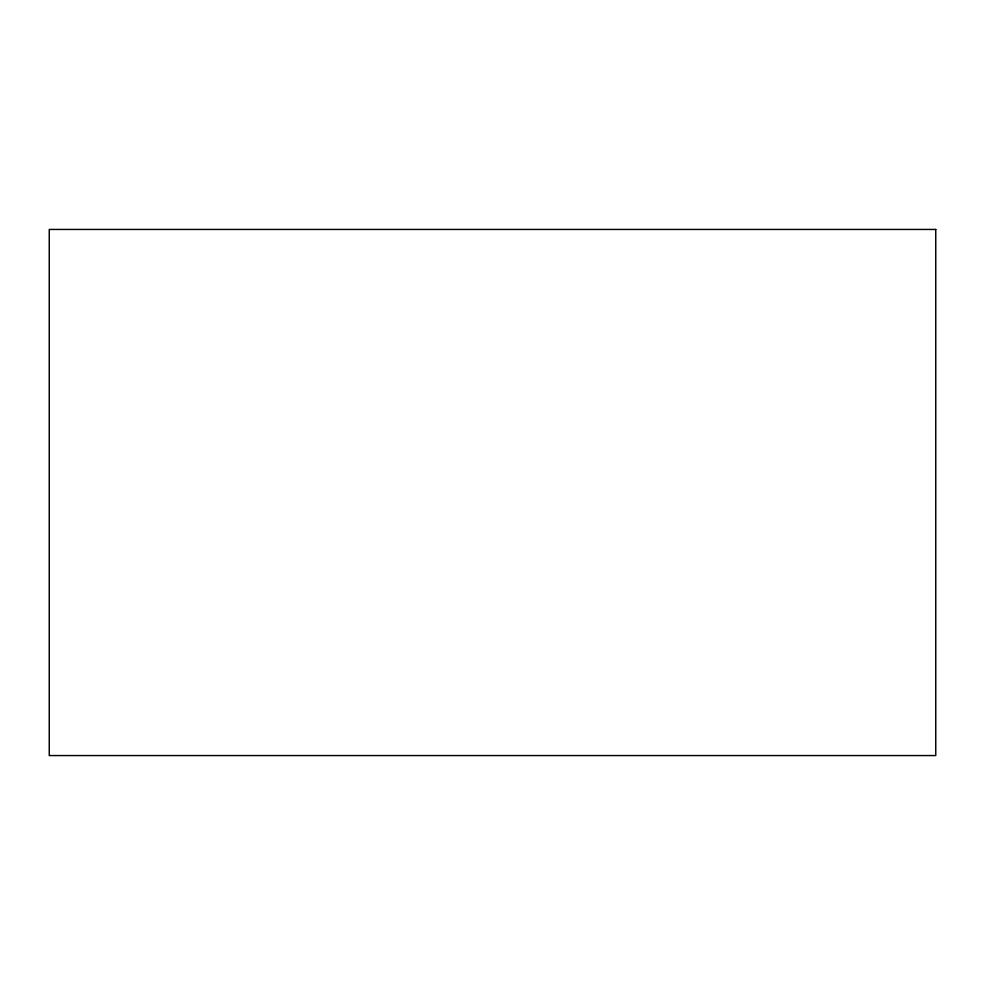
<?xml version="1.0" encoding="UTF-8"?>
<svg xmlns="http://www.w3.org/2000/svg" width="985" height="985" viewBox="0 0 985 985"><rect width="100%" height="100%" fill="white"/><g stroke="black" fill="none" stroke-linecap="round" stroke-linejoin="round"><path stroke-width="1.48" d="M935.75 229.443L49.25 229.443L49.25 755.557L935.75 755.557L935.75 229.443"/></g></svg>
